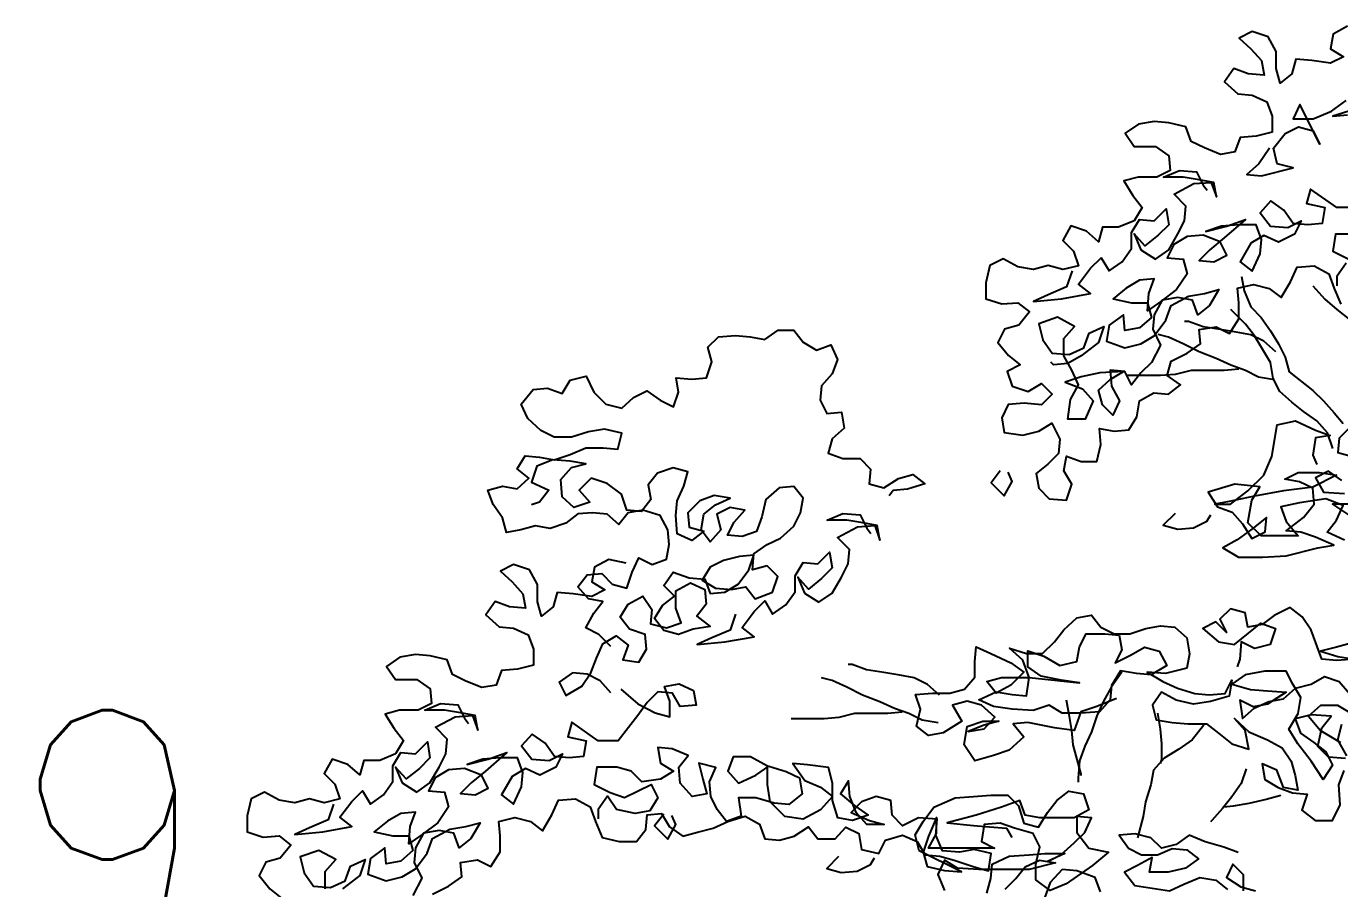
# Model space of a CAD drawing. Header units: metres. Extents: x 750563 to 756046, y 4495933 to 4497284.
# Drawn here: x 755700.214 to 755701.194, y 4496157.834 to 4496158.477 of the extents above; entities that cross this region are included whole.
import ezdxf

# ---------------------------------------------------------------- set-up
doc = ezdxf.new("R2010")
doc.units = ezdxf.units.M
doc.layers.add('00_DETALLES', color=7, linetype='Continuous', true_color=0xe0f0d1)
doc.styles.get("Standard").update_dxf_attribs({"font": 'simplex.shx'})
doc.dimstyles.get("Standard").update_dxf_attribs({"dimtxt": 0.18, "dimasz": 0.18, "dimexe": 0.18, "dimexo": 0.0625, "dimgap": 0.09, "dimtad": 0, "dimtih": 1, "dimtoh": 1, "dimdec": 4, "dimzin": 0, "dimdsep": 46, "dimtxsty": 'Standard', "dimcen": 0.09, "dimadec": 0, "dimazin": 0, "dimtfac": 1, "dimtdec": 4, "dimtofl": 0, "dimtmove": 0, "dimatfit": 3, "dimfxl": 1, "dimtolj": 1, "dimtzin": 0, "dimarcsym": 0})

# ---------------------------------------------------------------- blocks, each defined once
blk = doc.blocks.new('Arbol21')
for points in [[(0.4041, 6.9112), (0.4313, 6.8964), (0.4363, 6.8692), (0.4116, 6.8543), (0.4363, 6.842), (0.4709, 6.847), (0.5005, 6.8495), (0.508, 6.8223), (0.5302, 6.805), (0.5376, 6.8322), (0.5376, 6.8643), (0.5524, 6.8915), (0.582, 6.9014), (0.6068, 6.8891), (0.5845, 6.8693), (0.5648, 6.8471), (0.5599, 6.8199), (0.5895, 6.8224), (0.6167, 6.8323), (0.634, 6.8076), (0.6093, 6.7853), (0.5822, 6.7828), (0.555, 6.7704), (0.5451, 6.7433), (0.5452, 6.7136), (0.5748, 6.7062), (0.6045, 6.7038), (0.6144, 6.6766), (0.6416, 6.6717), (0.6712, 6.6841), (0.6959, 6.6964), (0.7058, 6.7236), (0.7379, 6.7311), (0.7651, 6.7336), (0.7947, 6.7287), (0.8195, 6.7114), (0.8022, 6.6866), (0.7626, 6.6866), (0.7379, 6.6693), (0.7355, 6.6421), (0.7602, 6.6298), (0.7948, 6.6298), (0.822, 6.6224), (0.8047, 6.5952), (0.7875, 6.573), (0.8023, 6.5483), (0.832, 6.5359), (0.8616, 6.536), (0.8691, 6.5088), (0.8913, 6.5286), (0.9209, 6.5385), (0.9358, 6.5113), (0.916, 6.4915), (0.9062, 6.4643), (0.9358, 6.4569), (0.963, 6.4644), (0.9902, 6.457), (1.0199, 6.462), (1.047, 6.4768), (1.0718, 6.4645), (1.0792, 6.4324), (1.0792, 6.4027), (1.0496, 6.3928), (1.0199, 6.3952), (0.9977, 6.3779), (1.0175, 6.3532), (1.0447, 6.3458), (1.0571, 6.3211), (1.0373, 6.2964), (1.0151, 6.2791), (1.0398, 6.2668), (1.0299, 6.2396), (1.0003, 6.2297), (0.9756, 6.2445), (0.9558, 6.2247), (0.9756, 6.2049), (1.0077, 6.2074), (1.0374, 6.205), (1.0498, 6.1803), (1.0449, 6.1531), (1.0103, 6.1481), (0.9806, 6.1555), (0.9559, 6.1703), (0.9411, 6.1406), (0.9436, 6.1135), (0.9634, 6.0937), (0.9856, 6.0764), (0.9807, 6.0492), (0.9609, 6.0294), (0.9288, 6.0269), (0.9189, 6.0566), (0.9337, 6.0813), (0.9287, 6.1085), (0.9016, 6.0986), (0.8719, 6.0986), (0.8645, 6.1307), (0.8669, 6.1603), (0.8397, 6.1554), (0.8126, 6.1578), (0.7977, 6.1825), (0.7927, 6.2122), (0.7655, 6.227), (0.7384, 6.2245), (0.7161, 6.2417), (0.7408, 6.2591), (0.7334, 6.2862), (0.7037, 6.301), (0.679, 6.3183), (0.6814, 6.3455), (0.6493, 6.3504), (0.6246, 6.338), (0.6072, 6.3652), (0.6072, 6.3949), (0.6097, 6.4221), (0.58, 6.4294), (0.5504, 6.422), (0.5281, 6.4047), (0.5108, 6.4343), (0.4984, 6.4615), (0.4663, 6.4639), (0.4391, 6.4491), (0.4293, 6.4219), (0.4169, 6.3922)], [(0.3896, 6.5232), (0.4267, 6.5232), (0.4317, 6.4911), (0.402, 6.4762)], [(0.407, 6.4688), (0.4243, 6.4441), (0.4243, 6.4268)], [(0.5501, 6.6839), (0.5699, 6.6543), (0.5922, 6.6346), (0.565, 6.6321), (0.5057, 6.6468), (0.5353, 6.6543), (0.5427, 6.6839), (0.5204, 6.7111), (0.4957, 6.7234), (0.4685, 6.716), (0.4562, 6.6913), (0.4932, 6.7654), (0.5056, 6.7383), (0.4685, 6.7382), (0.4339, 6.753), (0.4067, 6.7728)], [(0.4018, 6.753), (0.4314, 6.7431), (0.4043, 6.7456)], [(0.3871, 6.5726), (0.4242, 6.5726), (0.4736, 6.6073), (0.481, 6.5801), (0.4464, 6.5726), (0.4514, 6.543), (0.4786, 6.5406), (0.5058, 6.543), (0.523, 6.5678), (0.5477, 6.5851), (0.5675, 6.5629), (0.5478, 6.5381), (0.5157, 6.5356), (0.4909, 6.548), (0.5033, 6.5233), (0.533, 6.5085), (0.5602, 6.5209), (0.5849, 6.5061), (0.6047, 6.4715), (0.5825, 6.4542), (0.5676, 6.4863), (0.5651, 6.5134), (0.575, 6.5406), (0.6071, 6.5407), (0.6392, 6.5382), (0.6689, 6.5284), (0.6293, 6.5382), (0.5947, 6.5505), (0.6343, 6.516), (0.6615, 6.4938), (0.6813, 6.474), (0.6541, 6.4715), (0.6294, 6.4839), (0.6417, 6.5086), (0.6738, 6.521), (0.7035, 6.5185), (0.7282, 6.5037), (0.7406, 6.479), (0.7109, 6.4765), (0.7036, 6.4493), (0.7233, 6.4197), (0.753, 6.3975), (0.7778, 6.3802), (0.7753, 6.4123), (0.7653, 6.4395), (0.7925, 6.437), (0.8173, 6.4222), (0.842, 6.4025), (0.8074, 6.395), (0.7777, 6.395), (0.7703, 6.3678), (0.7926, 6.3481), (0.8198, 6.3432), (0.8222, 6.3728), (0.8494, 6.3531), (0.8544, 6.3234), (0.8198, 6.311), (0.7902, 6.3184), (0.7654, 6.3332), (0.7432, 6.3629), (0.7333, 6.39), (0.7011, 6.4073), (0.6715, 6.4122), (0.6443, 6.4196), (0.6616, 6.39), (0.6839, 6.3727), (0.6937, 6.3999), (0.7209, 6.4049), (0.7505, 6.3999), (0.7654, 6.3728), (0.7679, 6.3456), (0.7531, 6.3159), (0.7704, 6.2838), (0.7902, 6.2641), (0.8075, 6.2418), (0.8199, 6.2666), (0.847, 6.2691), (0.8446, 6.2394), (0.8298, 6.2122), (0.8422, 6.185), (0.8619, 6.2048), (0.8693, 6.232), (0.8471, 6.2518), (0.8223, 6.2666), (0.8668, 6.2641), (0.9014, 6.2567), (0.9311, 6.2469), (0.899, 6.2345), (0.8792, 6.2122), (0.8941, 6.1777), (0.9262, 6.1777), (0.9212, 6.2148), (0.9064, 6.2419), (0.9187, 6.2691), (0.9335, 6.2963), (0.9335, 6.3284), (0.9137, 6.3507), (0.9458, 6.368), (0.9804, 6.3557), (0.973, 6.326), (0.9558, 6.3013), (0.9236, 6.2988), (0.8964, 6.3111), (0.8865, 6.3383), (0.8593, 6.3506), (0.8692, 6.321), (0.9014, 6.2963), (0.9261, 6.2815), (0.9533, 6.279), (0.9582, 6.284)], [(0.9185, 6.4545), (0.9285, 6.4248), (0.9631, 6.41), (0.9903, 6.3977), (0.9384, 6.4026), (0.884, 6.4124), (0.9062, 6.4297), (0.8839, 6.4594), (0.8642, 6.4791), (0.8493, 6.4544), (0.8246, 6.4717), (0.8073, 6.4964), (0.8073, 6.526), (0.7924, 6.5507), (0.7652, 6.5482), (0.743, 6.5704), (0.7381, 6.5408), (0.7579, 6.521), (0.7826, 6.5013), (0.8023, 6.5235), (0.79, 6.4939), (0.7628, 6.4766), (0.7381, 6.4938), (0.7208, 6.5235), (0.7084, 6.5482), (0.7059, 6.5754), (0.7281, 6.5976), (0.691, 6.6174), (0.6589, 6.6198), (0.6491, 6.5926), (0.654, 6.6198), (0.6811, 6.6248), (0.7108, 6.6297), (0.7479, 6.6298), (0.7182, 6.6421), (0.6861, 6.6396), (0.6737, 6.6149), (0.6663, 6.605)], [(0.4688, 6.4269), (0.4466, 6.4021), (0.4244, 6.3823), (0.3799, 6.3477), (0.3651, 6.3205), (0.3503, 6.2661), (0.338, 6.2414), (0.3454, 6.2711), (0.3503, 6.2983), (0.3552, 6.3279), (0.3527, 6.3551), (0.3478, 6.3872), (0.3353, 6.4366)], [(0.6022, 6.4443), (0.5973, 6.4171), (0.585, 6.3874), (0.5652, 6.3676), (0.548, 6.3429), (0.5332, 6.3182), (0.5208, 6.2935), (0.5134, 6.2663), (0.469, 6.2316), (0.4492, 6.2119), (0.4295, 6.1896), (0.4122, 6.1698)], [(0.432, 6.1229), (0.4419, 6.1525), (0.4616, 6.1748), (0.4863, 6.1921), (0.5085, 6.2094), (0.5308, 6.2292), (0.5431, 6.2539), (0.548, 6.2836), (0.5776, 6.3331), (0.5949, 6.3553), (0.6221, 6.3825)], [(0.5381, 6.3034), (0.5603, 6.3232), (0.585, 6.3355), (0.6122, 6.3405), (0.6419, 6.3455), (0.674, 6.3504), (0.7012, 6.3604), (0.7086, 6.3604)], [(0.5406, 6.2515), (0.5703, 6.2564), (0.595, 6.2688), (0.6222, 6.2787), (0.6493, 6.2911), (0.6814, 6.3035), (0.7111, 6.3184), (0.7383, 6.3307), (0.758, 6.3357)], [(1.7791, 5.7537), (1.8014, 5.7759), (1.8261, 5.7883), (1.8112, 5.8155), (1.7939, 5.8377), (1.8211, 5.8427), (1.8408, 5.8649), (1.8235, 5.8872), (1.7963, 5.8896), (1.7766, 5.8698), (1.7494, 5.8624), (1.7395, 5.892), (1.7271, 5.9192), (1.7024, 5.9068), (1.6752, 5.9167), (1.6702, 5.9439), (1.6727, 5.971), (1.6875, 5.9982), (1.7196, 6.0082), (1.7468, 6.0032), (1.7641, 5.981), (1.7863, 6.0008), (1.8135, 6.0033), (1.8407, 6.0009), (1.863, 5.9836), (1.8926, 5.9737), (1.9198, 5.9787), (1.947, 5.9713), (1.9742, 5.9664), (1.9816, 5.9936), (1.9988, 6.0183), (2.0087, 6.0455), (1.9815, 6.0529), (1.9543, 6.0479), (1.9321, 6.0677), (1.9543, 6.085), (1.9394, 6.1097), (1.9123, 6.1072), (1.8851, 6.1022), (1.8554, 6.1121), (1.8258, 6.1244), (1.7936, 6.1244), (1.7664, 6.1219), (1.759, 6.1515), (1.7911, 6.159), (1.8208, 6.1541), (1.8529, 6.1442), (1.885, 6.1442), (1.9097, 6.1566), (1.9344, 6.1789), (1.9468, 6.2061), (1.9245, 6.2332), (1.8973, 6.2357), (1.8701, 6.2258), (1.8553, 6.2505), (1.8256, 6.2579), (1.8108, 6.2282), (1.7886, 6.2059), (1.759, 6.1985), (1.7367, 6.2182), (1.712, 6.2306), (1.6873, 6.2132), (1.6626, 6.2009), (1.6527, 6.228), (1.6576, 6.2552), (1.6279, 6.2527), (1.6008, 6.2552), (1.5908, 6.2848), (1.5982, 6.312), (1.5784, 6.3318), (1.5463, 6.3342), (1.5191, 6.3317), (1.492, 6.3267), (1.4672, 6.344), (1.4376, 6.344), (1.4203, 6.3217), (1.3956, 6.3069), (1.3684, 6.3167), (1.3561, 6.2895), (1.366, 6.2624), (1.3858, 6.2401), (1.3883, 6.213), (1.3759, 6.1882), (1.3487, 6.1907), (1.3438, 6.161), (1.3661, 6.1413), (1.3735, 6.1141), (1.3464, 6.1042), (1.3142, 6.1042), (1.2945, 6.0844), (1.297, 6.0572), (1.2698, 6.0498), (1.2426, 6.067), (1.2154, 6.0744), (1.1932, 6.0571), (1.2253, 6.0472), (1.2525, 6.0448), (1.2599, 6.0349)], [(0.3974, 6.1648), (0.4196, 6.1426), (0.4221, 6.1154), (0.395, 6.108)], [(0.4148, 6.0635), (0.4395, 6.0809), (0.4642, 6.0685), (0.4494, 6.0413), (0.4099, 6.0388)], [(0.4, 6.019), (0.4321, 6.0191), (0.4025, 5.9993)], [(0.4099, 5.9523), (0.442, 5.9672), (0.4247, 5.9894), (0.4123, 6.0166), (0.4445, 6.029), (0.4939, 6.0216), (0.5285, 6.0142), (0.5186, 5.987), (0.4964, 5.9598), (0.5656, 5.9599), (0.5903, 5.9846), (0.5828, 6.0266), (0.568, 6.0513), (0.6149, 6.0563), (0.6644, 6.0415), (0.6471, 6.0143), (0.6199, 6.0044), (0.6002, 5.9822), (0.5829, 5.955), (0.5582, 5.9673), (0.5557, 5.9945), (0.5829, 5.9723), (0.6101, 5.9525), (0.6373, 5.9377), (0.6077, 5.9204), (0.5632, 5.9203), (0.5187, 5.9228), (0.4594, 5.9376), (0.4297, 5.9425), (0.4643, 5.9573), (0.4915, 5.9672), (0.5186, 5.9697), (0.4865, 5.9944), (0.4667, 6.0191), (0.4692, 6.0488), (0.4939, 6.0611), (0.521, 6.0661), (0.4963, 6.0784), (0.4568, 6.0784), (0.4246, 6.0734), (0.4691, 6.0512), (0.5235, 6.0439), (0.5779, 6.034), (0.6249, 6.0242), (0.652, 6.0193), (0.6224, 6.0193), (0.5902, 6.0439), (0.5606, 6.0736), (0.5457, 6.1081), (0.5358, 6.1674), (0.5012, 6.1748), (0.4641, 6.1575), (0.4369, 6.1476), (0.4641, 6.1427), (0.4691, 6.1105), (0.4617, 6.0932)], [(0.6073, 6.2713), (0.6345, 6.2689), (0.6963, 6.2689), (0.726, 6.2615), (0.7531, 6.2591), (0.8149, 6.2591)], [(1.0523, 6.0814), (1.0697, 6.0592), (1.045, 6.0345), (1.0301, 6.0616), (1.0375, 6.0789)], [(1.7792, 5.6672), (1.799, 5.6894), (1.8237, 5.7018), (1.8509, 5.7043), (1.8756, 5.687), (1.8632, 5.6623), (1.8336, 5.6796), (1.8163, 5.7043), (1.8063, 5.7315), (1.794, 5.7586), (1.7692, 5.7734), (1.747, 5.7561), (1.7569, 5.7289), (1.7273, 5.724), (1.7124, 5.7487), (1.7149, 5.7759), (1.7445, 5.7858), (1.7618, 5.808), (1.7469, 5.8327), (1.7197, 5.8475), (1.7025, 5.8228), (1.705, 5.7956), (1.6753, 5.7882), (1.6481, 5.798), (1.658, 5.8252), (1.658, 5.8574), (1.6308, 5.8722), (1.6036, 5.8598), (1.6011, 5.8326), (1.6185, 5.8104), (1.5938, 5.7906), (1.6259, 5.7857), (1.6531, 5.7758), (1.6803, 5.7832), (1.6975, 5.8055), (1.6827, 5.8302), (1.6604, 5.8475), (1.6802, 5.8673), (1.6629, 5.892), (1.6332, 5.882), (1.6036, 5.8795), (1.5937, 5.8524), (1.5665, 5.8548), (1.5418, 5.8696), (1.522, 5.8968), (1.5121, 5.9239), (1.5393, 5.9215), (1.5689, 5.9141), (1.5937, 5.9018), (1.6085, 5.8771), (1.5838, 5.8622), (1.5542, 5.8597), (1.527, 5.8647), (1.5097, 5.8424), (1.4776, 5.8547), (1.4676, 5.8844), (1.4874, 5.9042), (1.5146, 5.8968), (1.5121, 5.9264), (1.4874, 5.9437), (1.4626, 5.956), (1.4379, 5.9782), (1.4255, 6.0029), (1.4206, 6.0301), (1.4378, 6.0524), (1.465, 6.0499), (1.4898, 6.0277), (1.4972, 5.9956), (1.5071, 5.9684), (1.5343, 5.9586), (1.5615, 5.9611), (1.5491, 5.9858), (1.5293, 6.008), (1.5565, 6.013), (1.5812, 6.0006), (1.5738, 5.971), (1.5936, 5.9487), (1.6109, 5.971), (1.6059, 6.0006), (1.5837, 6.0179), (1.5565, 6.0303), (1.5861, 6.0352), (1.6133, 6.0254), (1.6356, 6.0031), (1.6331, 5.976), (1.606, 5.9685), (1.6282, 5.9512), (1.6554, 5.9636), (1.6578, 5.9982), (1.6553, 6.0254), (1.6429, 6.0526), (1.6355, 6.0797), (1.6627, 6.0872), (1.6924, 6.0773), (1.7097, 6.0551), (1.7048, 6.0279), (1.7221, 6.0057), (1.7493, 6.0082), (1.7591, 6.0379), (1.7863, 6.0576), (1.8159, 6.0676), (1.8382, 6.0453), (1.8184, 6.0231), (1.8481, 6.0132), (1.8703, 6.033), (1.8728, 6.0651), (1.853, 6.0874), (1.8258, 6.0947), (1.8554, 6.0997), (1.8876, 6.1022), (1.9172, 6.0899), (1.9271, 6.0602), (1.895, 6.0454), (1.9123, 6.0232), (1.9272, 6.0182)], [(0.7262, 6.002), (0.7485, 5.9798), (0.7213, 5.9724), (0.6916, 5.9748), (0.6669, 5.9872), (0.6595, 5.9995)], [(1.5465, 5.8139), (1.5564, 5.7842), (1.591, 5.7694), (1.6182, 5.7571), (1.5663, 5.762), (1.5119, 5.7718), (1.5341, 5.7891), (1.5119, 5.8188), (1.4921, 5.8385), (1.4773, 5.8138), (1.4525, 5.8311), (1.4352, 5.8558), (1.4352, 5.8854), (1.4203, 5.9101), (1.3932, 5.9076), (1.3709, 5.9299), (1.366, 5.9002), (1.3858, 5.8804), (1.4105, 5.8607), (1.4303, 5.883), (1.4179, 5.8533), (1.3908, 5.836), (1.366, 5.8532), (1.3487, 5.8829), (1.3363, 5.9076), (1.3338, 5.9348), (1.356, 5.957), (1.319, 5.9768), (1.2868, 5.9792), (1.277, 5.952), (1.2819, 5.9792), (1.3091, 5.9842), (1.3387, 5.9891), (1.3758, 5.9892), (1.3461, 6.0015), (1.314, 5.999), (1.3017, 5.9743), (1.2943, 5.9644)], [(1.7507, 5.9088), (1.7828, 5.9162), (1.81, 5.9014), (1.815, 5.8742), (1.7903, 5.8594), (1.815, 5.847), (1.8496, 5.852), (1.8792, 5.8545), (1.8867, 5.8273), (1.9089, 5.8101), (1.9163, 5.8372), (1.9163, 5.8694), (1.9311, 5.8966), (1.9607, 5.9065), (1.9855, 5.8941), (1.9632, 5.8744), (1.9435, 5.8521), (1.9386, 5.8249), (1.9682, 5.8274), (1.9954, 5.8373), (2.0127, 5.8126), (1.988, 5.7904), (1.9608, 5.7879), (1.9337, 5.7755), (1.9238, 5.7483), (1.9238, 5.7186), (1.9535, 5.7112), (1.9832, 5.7088), (1.9931, 5.6816), (2.0203, 5.6767), (2.0499, 5.6891), (2.0746, 5.7015), (2.0845, 5.7287), (2.1166, 5.7361), (2.1438, 5.7386), (2.1734, 5.7337), (2.1981, 5.7164), (2.1809, 5.6917), (2.1413, 5.6917), (2.1166, 5.6743), (2.1142, 5.6471), (2.1389, 5.6348), (2.1735, 5.6348), (2.2007, 5.6275), (2.1834, 5.6003), (2.1662, 5.578), (2.181, 5.5533), (2.2107, 5.541), (2.2403, 5.541), (2.2478, 5.5138), (2.27, 5.5336), (2.2996, 5.5435), (2.3145, 5.5164), (2.2947, 5.4966), (2.2849, 5.4694), (2.3145, 5.462), (2.3417, 5.4694), (2.3689, 5.462), (2.3985, 5.467), (2.4257, 5.4819), (2.4504, 5.4695), (2.4579, 5.4374), (2.4579, 5.4077), (2.4283, 5.3978), (2.3986, 5.4003), (2.3764, 5.383), (2.3962, 5.3583), (2.4234, 5.3509), (2.4357, 5.3262), (2.416, 5.3014), (2.3938, 5.2841)], [(2.112, 5.2913), (2.0824, 5.3061), (2.0576, 5.3234), (2.0601, 5.3505), (2.028, 5.3555), (2.0033, 5.3431), (1.9859, 5.3702), (1.9859, 5.3999), (1.9884, 5.4271), (1.9587, 5.4345), (1.9291, 5.427), (1.9068, 5.4097), (1.8895, 5.4394), (1.8771, 5.4665), (1.845, 5.469), (1.8178, 5.4541), (1.808, 5.4269), (1.7956, 5.3973), (1.7635, 5.3898), (1.7314, 5.3898), (1.7141, 5.412), (1.7116, 5.4392), (1.6844, 5.4416), (1.6696, 5.4169), (1.6449, 5.3996), (1.6177, 5.407), (1.588, 5.4144), (1.5608, 5.4267), (1.5287, 5.4366), (1.5015, 5.4217), (1.4917, 5.3945), (1.4645, 5.392), (1.4373, 5.3994), (1.4101, 5.4167), (1.3928, 5.3944), (1.3607, 5.3944), (1.3409, 5.4166), (1.3162, 5.4042), (1.3113, 5.3746), (1.2792, 5.3671), (1.2668, 5.3918), (1.2347, 5.4017), (1.2075, 5.3893), (1.1927, 5.3646), (1.1655, 5.3621), (1.1383, 5.3546), (1.1013, 5.3423), (1.0741, 5.3348), (1.0691, 5.3669), (1.1012, 5.3744), (1.1284, 5.3695), (1.1605, 5.372), (1.1729, 5.4016), (1.1704, 5.4313), (1.205, 5.4338), (1.2346, 5.419), (1.2544, 5.4388), (1.2568, 5.466), (1.284, 5.4734), (1.3112, 5.4635), (1.331, 5.4438), (1.2964, 5.4289), (1.2692, 5.4215), (1.3014, 5.4215), (1.3211, 5.4438), (1.3334, 5.4734), (1.3359, 5.5031), (1.3507, 5.4784), (1.3236, 5.4561), (1.2989, 5.4388), (1.3285, 5.429), (1.3557, 5.4339), (1.3656, 5.4661), (1.3655, 5.4982), (1.3729, 5.5278), (1.4125, 5.5328), (1.4396, 5.5353), (1.4174, 5.5032), (1.3878, 5.4908), (1.3656, 5.4735), (1.3878, 5.4488), (1.42, 5.4315), (1.4546, 5.4365), (1.4817, 5.4637), (1.4866, 5.4958), (1.4866, 5.5304), (1.5187, 5.5477), (1.5508, 5.5478), (1.5608, 5.5206), (1.541, 5.4983), (1.5089, 5.5131), (1.4841, 5.5304), (1.452, 5.5205), (1.4273, 5.5081), (1.4224, 5.4785), (1.4471, 5.4587), (1.4743, 5.4612), (1.5089, 5.4711), (1.541, 5.4712), (1.5361, 5.4366), (1.5633, 5.4267), (1.5806, 5.449), (1.5929, 5.4737), (1.5954, 5.5009), (1.583, 5.528), (1.6151, 5.5355), (1.6077, 5.5058), (1.6003, 5.4786), (1.6275, 5.4737), (1.6497, 5.4984), (1.6522, 5.5281), (1.6349, 5.5503), (1.6645, 5.5627), (1.6917, 5.5652), (1.6868, 5.5355), (1.6621, 5.5207), (1.6868, 5.5059), (1.7214, 5.501), (1.7412, 5.5208), (1.7683, 5.5282), (1.8054, 5.5282), (1.8104, 5.4961), (1.7807, 5.4813), (1.7536, 5.4714), (1.7041, 5.496), (1.6918, 5.4713), (1.7066, 5.4466), (1.7338, 5.4417), (1.7684, 5.4491), (1.7857, 5.4739), (1.803, 5.4492), (1.803, 5.4319)], [(0.8353, 5.6562), (0.8723, 5.6414), (0.902, 5.6315), (0.9144, 5.5969), (0.9514, 5.6019), (1.0009, 5.6118), (1.0281, 5.6094), (1.0083, 5.5847), (1.0355, 5.56), (1.0652, 5.5501), (1.0998, 5.5403), (1.1195, 5.5699), (1.1145, 5.6045), (1.0849, 5.6144), (1.0552, 5.6144), (1.0824, 5.607), (1.1121, 5.5946), (1.0824, 5.5996), (1.0626, 5.6218), (1.0873, 5.6441), (1.1145, 5.6515), (1.1417, 5.6441), (1.1244, 5.6144), (1.159, 5.5922), (1.1862, 5.5873), (1.2085, 5.6046), (1.201, 5.6367), (1.2109, 5.6639), (1.1787, 5.6664), (1.1466, 5.6663), (1.1194, 5.6737), (1.0996, 5.696), (1.0996, 5.7256), (1.0971, 5.7528), (1.0699, 5.7404), (1.0329, 5.7231), (1.0082, 5.7058), (1.0329, 5.6811), (1.0601, 5.6663), (1.0774, 5.6885), (1.0502, 5.6959), (0.9983, 5.6959), (0.9044, 5.6859), (0.939, 5.6909), (0.9761, 5.6983), (1.0008, 5.7156), (1.0007, 5.7453), (0.9711, 5.7354), (0.9415, 5.7181), (0.9093, 5.7254), (0.9044, 5.7526), (0.892, 5.7773), (0.8574, 5.7773), (0.8302, 5.7748), (0.8253, 5.7476), (0.8377, 5.7229), (0.808, 5.7377), (0.7833, 5.7525), (0.7561, 5.7451), (0.7413, 5.7179), (0.771, 5.7006), (0.7981, 5.7031), (0.8278, 5.7081), (0.8451, 5.6809), (0.8476, 5.6537), (0.8674, 5.6315), (0.902, 5.6291), (0.9366, 5.6291), (0.9613, 5.6439), (0.991, 5.6341), (1.0305, 5.6366), (1.0651, 5.6416), (1.0923, 5.6539), (1.0601, 5.6687), (1.0305, 5.6638), (1.0033, 5.6613), (0.9983, 5.6959), (1.0106, 5.728), (1.0353, 5.7503), (1.0032, 5.7404), (0.9736, 5.7403), (0.9513, 5.7625), (0.934, 5.7848), (0.9093, 5.807), (0.8821, 5.8119), (0.8648, 5.7896), (0.8401, 5.7773), (0.8104, 5.7772), (0.7808, 5.7871), (0.7536, 5.792), (0.7264, 5.7895), (0.7042, 5.7697), (0.6993, 5.7401), (0.7042, 5.7129), (0.7438, 5.703), (0.7784, 5.7055), (0.7487, 5.6882), (0.7216, 5.6758), (0.6894, 5.6659), (0.6623, 5.6634), (0.6326, 5.6659), (0.6202, 5.6906), (0.6252, 5.6609), (0.6598, 5.6511), (0.6919, 5.6462), (0.724, 5.6536), (0.7512, 5.6685), (0.7685, 5.6438), (0.7612, 5.6166), (0.7315, 5.6116), (0.7018, 5.6091), (0.6673, 5.6091), (0.645, 5.5918), (0.6203, 5.572), (0.5882, 5.562), (0.5956, 5.5966), (0.6153, 5.6189), (0.5882, 5.5942), (0.5536, 5.5793), (0.5264, 5.5645), (0.5092, 5.5397), (0.5018, 5.5125), (0.4968, 5.4854), (0.524, 5.4903), (0.5364, 5.5225), (0.5635, 5.5348), (0.5586, 5.5052), (0.5339, 5.4903), (0.5067, 5.4804), (0.4796, 5.4779), (0.4895, 5.4483), (0.4648, 5.4285), (0.4326, 5.4285), (0.4178, 5.4581), (0.4202, 5.4952), (0.4103, 5.5223)], [(0.4054, 5.5495), (0.4226, 5.5792), (0.4152, 5.6088)], [(0.3929, 5.6261), (0.4226, 5.6434), (0.4547, 5.6435), (0.477, 5.6237), (0.4547, 5.5965), (0.4177, 5.5742)], [(0.4078, 5.5446), (0.44, 5.5471), (0.4597, 5.5669), (0.4523, 5.6015), (0.4349, 5.6237), (0.472, 5.6262), (0.5017, 5.6188), (0.4918, 5.5916), (0.4671, 5.5743), (0.4449, 5.557), (0.4326, 5.5322), (0.4499, 5.5051), (0.4721, 5.5397), (0.4968, 5.5718), (0.514, 5.599), (0.4967, 5.6287), (0.4917, 5.6583), (0.5066, 5.6831), (0.5189, 5.7078), (0.5584, 5.7078), (0.5955, 5.7004), (0.6202, 5.6832), (0.5856, 5.6732), (0.5535, 5.6707), (0.5189, 5.6682), (0.5535, 5.646), (0.5807, 5.6411), (0.6054, 5.6535), (0.6005, 5.6189), (0.5783, 5.6386), (0.5511, 5.651), (0.5239, 5.6559), (0.5016, 5.6756), (0.472, 5.683), (0.4472, 5.6978), (0.4201, 5.6879), (0.4003, 5.6657)], [(0.3977, 5.7596), (0.4249, 5.7522), (0.4546, 5.7448), (0.4225, 5.7349), (0.3904, 5.7299), (0.425, 5.7275), (0.4521, 5.73), (0.4719, 5.7843), (0.4891, 5.8091), (0.5114, 5.8264), (0.541, 5.8116), (0.5633, 5.7943), (0.5905, 5.7894), (0.5954, 5.8166), (0.6226, 5.824), (0.6424, 5.8043), (0.63, 5.7795), (0.6498, 5.7993), (0.6745, 5.787), (0.6449, 5.7623), (0.6152, 5.7573), (0.5658, 5.7968), (0.5386, 5.7869), (0.5485, 5.7572), (0.5782, 5.7498), (0.6029, 5.7622), (0.6054, 5.7301), (0.6103, 5.7153)], [(1.166, 5.6628), (1.1883, 5.6826), (1.213, 5.6949), (1.2401, 5.6999), (1.2698, 5.7049), (1.3019, 5.7099), (1.3291, 5.7198), (1.3365, 5.7198)], [(0.8253, 5.7056), (0.8451, 5.6784), (0.86, 5.6513), (0.8724, 5.6241), (0.8823, 5.5944), (0.8946, 5.5673), (0.9046, 5.5401), (0.9071, 5.508), (0.9071, 5.5006)], [(1.1685, 5.6109), (1.1982, 5.6159), (1.2229, 5.6282), (1.2501, 5.6381), (1.2772, 5.6505), (1.3094, 5.6629), (1.339, 5.6778), (1.3662, 5.6901), (1.3859, 5.6951)], [(1.7608, 5.674), (1.7287, 5.6468), (1.6966, 5.6295), (1.6694, 5.622), (1.6694, 5.6517), (1.6792, 5.6789), (1.652, 5.6838), (1.6249, 5.6714), (1.6199, 5.6442), (1.6496, 5.6418), (1.6644, 5.6665), (1.6916, 5.669), (1.7114, 5.6492), (1.7287, 5.6246), (1.746, 5.6023), (1.7658, 5.5776), (1.8029, 5.5777), (1.8523, 5.6123), (1.8597, 5.5851), (1.8251, 5.5777), (1.8301, 5.548), (1.8573, 5.5456), (1.8845, 5.5481), (1.9017, 5.5728), (1.9264, 5.5901), (1.9462, 5.5679), (1.9265, 5.5432), (1.8943, 5.5407), (1.8696, 5.553), (1.882, 5.5283), (1.9117, 5.5135), (1.9388, 5.5259), (1.9636, 5.5111), (1.9834, 5.4765), (1.9611, 5.4592), (1.9463, 5.4913), (1.9438, 5.5185), (1.9537, 5.5457), (1.9858, 5.5457), (2.0179, 5.5433), (2.0476, 5.5334), (2.008, 5.5433), (1.9734, 5.5556), (2.013, 5.521), (2.0402, 5.4988), (2.06, 5.4791), (2.0328, 5.4766), (2.0081, 5.4889), (2.0204, 5.5136), (2.0525, 5.526), (2.0822, 5.5236), (2.1069, 5.5087), (2.1193, 5.484), (2.0896, 5.4815), (2.0822, 5.4544), (2.102, 5.4247), (2.1317, 5.4025), (2.1564, 5.3852), (2.1539, 5.4174), (2.144, 5.4445), (2.1712, 5.4421), (2.1959, 5.4273), (2.2207, 5.4075), (2.1861, 5.4001), (2.1564, 5.4001), (2.149, 5.3729), (2.1713, 5.3531), (2.1985, 5.3482), (2.2009, 5.3779), (2.2281, 5.3581), (2.2331, 5.3285), (2.1985, 5.3161), (2.1689, 5.3235), (2.1441, 5.3383), (2.1219, 5.3679), (2.112, 5.3951), (2.0798, 5.4123), (2.0501, 5.4173), (2.023, 5.4246), (2.0403, 5.395), (2.0625, 5.3777), (2.0724, 5.4049), (2.0996, 5.4099), (2.1292, 5.405), (2.1441, 5.3778), (2.1466, 5.3506), (2.1318, 5.321), (2.1491, 5.2888)], [(2.3122, 5.3014), (2.3122, 5.3335), (2.2924, 5.3557), (2.3245, 5.373), (2.3591, 5.3607), (2.3517, 5.331), (2.3344, 5.3063), (2.3023, 5.3038), (2.2751, 5.3161), (2.2652, 5.3433), (2.238, 5.3557), (2.2479, 5.326), (2.2801, 5.3013)], [(0.9292, 5.6538), (0.9242, 5.6266), (0.9193, 5.5969), (0.9169, 5.5698), (0.9021, 5.5154), (0.9021, 5.5129)], [(2.2972, 5.4595), (2.3071, 5.4299), (2.3418, 5.4151), (2.369, 5.4027), (2.3171, 5.4076), (2.2627, 5.4175), (2.2849, 5.4348), (2.2626, 5.4644), (2.2428, 5.4842), (2.228, 5.4594), (2.2033, 5.4767), (2.186, 5.5014), (2.186, 5.5311), (2.1711, 5.5558), (2.1439, 5.5533), (2.1217, 5.5755), (2.1168, 5.5458), (2.1365, 5.5261), (2.1613, 5.5063), (2.181, 5.5286), (2.1687, 5.4989), (2.1415, 5.4816), (2.1168, 5.4989), (2.0995, 5.5285), (2.0871, 5.5532), (2.0846, 5.5804), (2.1068, 5.6027), (2.0697, 5.6224), (2.0376, 5.6248), (2.0277, 5.5976), (2.0327, 5.6248), (2.0598, 5.6298), (2.0895, 5.6348), (2.1266, 5.6348), (2.0969, 5.6471), (2.0648, 5.6446), (2.0524, 5.6199), (2.045, 5.61)], [(0.7587, 5.6289), (0.7538, 5.5993), (0.7513, 5.5721), (0.7513, 5.5424), (0.7538, 5.535)], [(1.2353, 5.6307), (1.2624, 5.6283), (1.3242, 5.6283), (1.3539, 5.6209), (1.3811, 5.6185), (1.4428, 5.6185)], [(0.6722, 5.6066), (0.6945, 5.5794), (0.7192, 5.5622), (0.7464, 5.5449), (0.7662, 5.5227), (0.7711, 5.4955), (0.7811, 5.4634), (0.786, 5.4362), (0.796, 5.3967)], [(0.5932, 5.525), (0.6031, 5.4978), (0.6204, 5.4731), (0.6377, 5.4509), (0.6575, 5.4287), (0.66, 5.4262)], [(0.529, 5.4755), (0.5562, 5.4681), (0.5883, 5.4607), (0.618, 5.4558), (0.6353, 5.4534)], [(0.6082, 5.3693), (0.6353, 5.3792), (0.6699, 5.3891), (0.6996, 5.4015), (0.7243, 5.3842), (0.7515, 5.3769), (0.7712, 5.3966), (0.8009, 5.4041), (0.8305, 5.4016), (0.8133, 5.3769), (0.7886, 5.3645), (0.7589, 5.3645), (0.7317, 5.3768), (0.7045, 5.3743), (0.6823, 5.357), (0.707, 5.3397), (0.7392, 5.3324), (0.7738, 5.3324), (0.7688, 5.3596), (0.796, 5.3448), (0.8207, 5.3324), (0.801, 5.3077), (0.7367, 5.2978), (0.7095, 5.3101), (0.6799, 5.3224), (0.6502, 5.3174), (0.628, 5.3001)], [(0.5983, 5.2976), (0.5983, 5.3273), (0.6181, 5.3471), (0.6304, 5.3224), (0.6033, 5.305), (0.5761, 5.2976)], [(0.8652, 5.2954), (0.8751, 5.3226), (0.9097, 5.335), (0.9369, 5.3375), (0.9591, 5.3128), (0.969, 5.2856)], [(1.0432, 5.3005), (1.0234, 5.3203), (1.0061, 5.3425), (0.9789, 5.3548), (0.9492, 5.3498), (0.9986, 5.3375), (1.0926, 5.3376), (1.1321, 5.3401), (1.1568, 5.355), (1.1692, 5.3278), (1.1568, 5.2981)], [(1.0778, 5.2931), (1.0703, 5.3203), (1.0678, 5.3475), (1.0357, 5.3623), (0.9986, 5.3647), (0.969, 5.3672), (0.9319, 5.3671), (0.964, 5.3523), (0.9393, 5.3647), (0.9146, 5.3869), (0.8948, 5.4066), (0.8824, 5.4338), (0.9096, 5.4363), (0.9096, 5.4066), (0.8874, 5.377), (0.8503, 5.3695), (0.88, 5.3448), (0.9295, 5.3103), (0.9591, 5.298), (0.9863, 5.3178), (0.9863, 5.3474), (0.9788, 5.3795), (0.9912, 5.4043), (1.0258, 5.4142), (1.0529, 5.4241), (1.0826, 5.4216), (1.0876, 5.3895), (1.0629, 5.3771), (1.1864, 5.3772), (1.1716, 5.4044), (1.1715, 5.4341), (1.1864, 5.3995), (1.1963, 5.3698), (1.1889, 5.3427), (1.1568, 5.3352), (1.1247, 5.3327), (1.2037, 5.3723), (1.2111, 5.402), (1.1963, 5.4267), (1.1765, 5.4538), (1.1369, 5.4711), (1.1023, 5.4735), (1.0702, 5.476), (1.0381, 5.476), (1.0183, 5.4562), (1.0085, 5.424), (0.9813, 5.4166), (0.964, 5.4438), (0.9466, 5.466), (0.9244, 5.4833), (0.8972, 5.4783), (0.8873, 5.4486), (0.9145, 5.4338), (0.9788, 5.4339), (1.006, 5.4389), (1.0158, 5.4661), (1.0504, 5.4537), (1.0974, 5.4389), (1.1518, 5.4242), (1.1024, 5.4192), (1.0727, 5.4167), (1.0406, 5.4142), (1.0307, 5.3969)], [(1.6802, 5.4408), (1.6976, 5.4186), (1.6729, 5.3939), (1.658, 5.421), (1.6654, 5.4383)], [(1.3541, 5.3615), (1.3764, 5.3392), (1.3492, 5.3318), (1.3195, 5.3342), (1.2948, 5.3466), (1.2874, 5.3589)]]:
    blk.add_lwpolyline(points)
blk = doc.blocks.new('*D198')
at = {"color": 0, "lineweight": -2, "transparency": 16777216}
for p, q in [((755698.54047, 4496156.53589), (755698.54047, 4496158.05685)), ((755699.2194, 4496156.51038), (755699.2194, 4496158.05685)), ((755698.72047, 4496157.87685), (755699.0394, 4496157.87685)), ((755699.2194, 4496157.87685), (755699.3994, 4496157.87685))]:
    blk.add_line(p, q, dxfattribs=at)
at = {"color": 0, "transparency": 16777216}
for points in [[(755698.72047, 4496157.90685), (755698.72047, 4496157.84685), (755698.54047, 4496157.87685)], [(755699.0394, 4496157.90685), (755699.0394, 4496157.84685), (755699.2194, 4496157.87685)]]:
    blk.add_solid(points, dxfattribs=at)
at = {"layer": 'Defpoints', "color": 0, "transparency": 16777216}
for p in [(755699.2194, 4496157.87685), (755698.54047, 4496156.47339), (755699.2194, 4496156.44788)]:
    blk.add_point(p, dxfattribs=at)
at = {"color": 0, "transparency": 16777216, "insert": (755699.93083, 4496157.87685), "char_height": 0.18, "attachment_point": 5}
blk.add_mtext('\\A1;0.6789', dxfattribs=at)

msp = doc.modelspace()

# ---------------------------------------------------------------- block references
at = {"layer": '00_DETALLES', "xscale": -0.4000000000000057, "yscale": 0.4000000000000057, "zscale": 0.4}
msp.add_blockref('Arbol21', (755701.36173, 4496155.71302), dxfattribs=at)

# ---------------------------------------------------------------- dimensions: what is measured, and where the dimension line sits
dim = msp.add_linear_dim(base=(755699.2194, 4496157.87685), p1=(755698.54047, 4496156.47339), p2=(755699.2194, 4496156.44788), dimstyle='Standard')
dim.commit()
dim.dimension.update_dxf_attribs({"geometry": '*D198', "text_midpoint": (755699.93083, 4496157.87685)})

doc.saveas('drawing.dxf')
